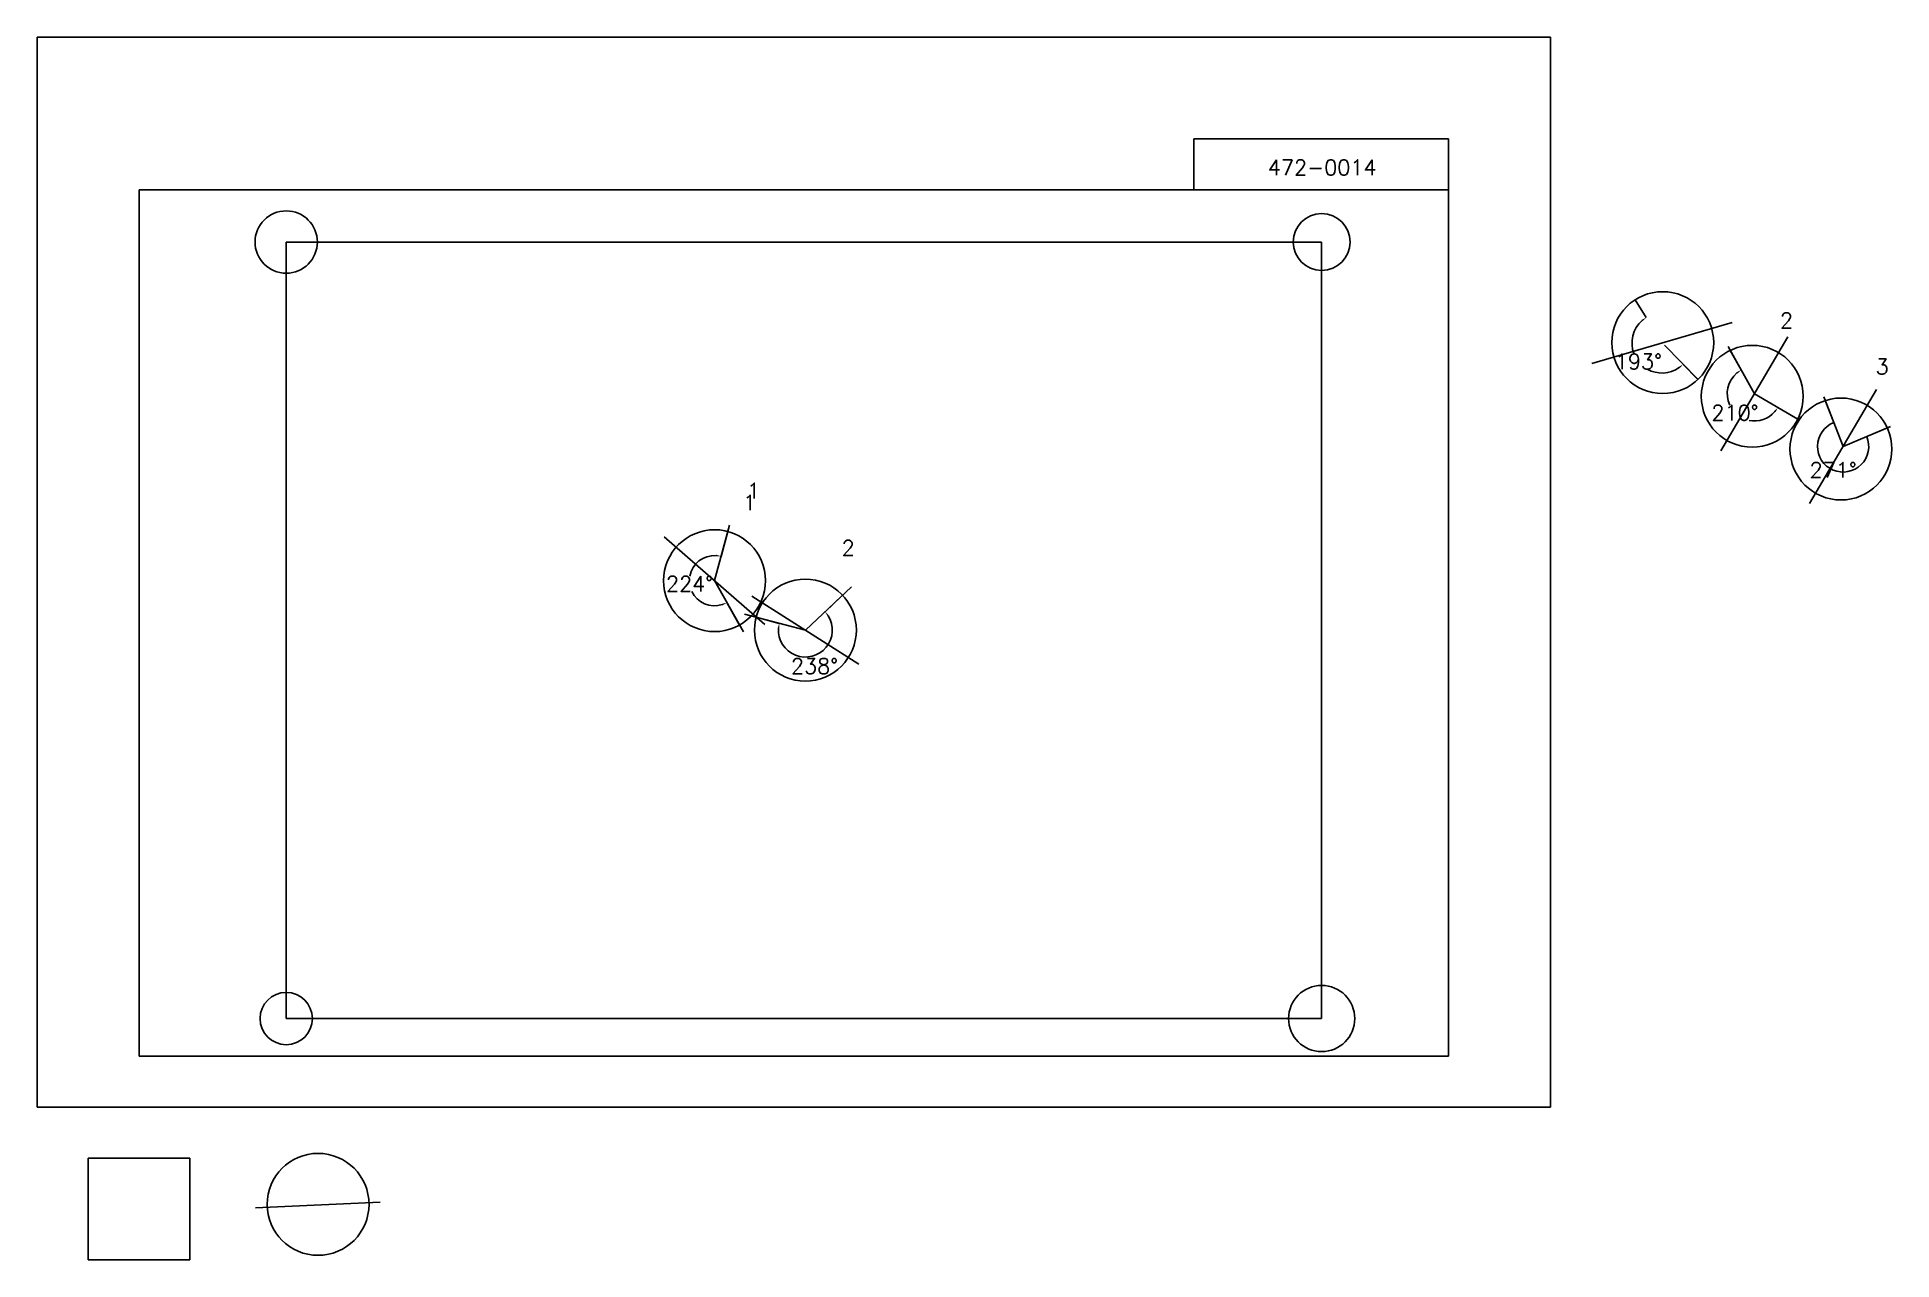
# Model space of a CAD drawing. Extents: x 0 to 1819984, y -150000 to 1050000.
import ezdxf

# ---------------------------------------------------------------- set-up
doc = ezdxf.new("R2010")
doc.units = 0
doc.header["$MEASUREMENT"] = 0
doc.layers.get('0').update_dxf_attribs({"linetype": 'CONTINUOUS'})
doc.layers.get('Defpoints').update_dxf_attribs({"linetype": 'CONTINUOUS'})
for name, color, linetype in [('_0-0_', 7, 'CONTINUOUS'), ('_0-1_V-nasSTD', 7, 'CONTINUOUS'), ('_0-2_番号', 7, 'CONTINUOUS'), ('ADD_LINE', 7, 'CONTINUOUS'), ('文字', 7, 'CONTINUOUS')]:
    doc.layers.add(name, color=color, linetype=linetype)
doc.layers.add('位置合わせ用', color=7, linetype='CONTINUOUS', plot=False)
doc.styles.get("Standard").update_dxf_attribs({"font": 'txt', "height": 15000, "bigfont": 'bigfont.shx'})
doc.dimstyles.get("Standard").update_dxf_attribs({"dimtxt": 0.18, "dimasz": 0.18, "dimexe": 0.18, "dimexo": 0.0625, "dimgap": 0.09, "dimtad": 0, "dimtih": 1, "dimtoh": 1, "dimdec": 4, "dimzin": 0, "dimdsep": 46, "dimtxsty": 'Standard', "dimcen": 0.09, "dimadec": 0, "dimazin": 0, "dimtfac": 1, "dimtdec": 4, "dimtofl": 0, "dimtmove": 0, "dimatfit": 3, "dimfxl": 1, "dimtolj": 1, "dimtzin": 0, "dimarcsym": 0})
picture_1 = doc.add_image_def('image1.jpg', size_in_pixel=(800, 600))

# ---------------------------------------------------------------- blocks, each defined once
blk = doc.blocks.new('-000-CCURVE_ORG002')
at = {"layer": '_0-0_', "color": 5, "linetype": 'Continuous'}
for p, q in [((30, -10), (10, -10)), ((10, -10), (10, -30)), ((30, -30), (30, -10)), ((10, -30), (30, -30))]:
    blk.add_line(p, q, dxfattribs=at)
blk = doc.blocks.new('-008-$$ATRU$$11$$背景色$$色$$0_0_0')
at = {"layer": '_0-2_番号'}
blk.add_blockref('-000-CCURVE_ORG002', (0, 0), dxfattribs=at)
blk = doc.blocks.new('*D27')
at = {"color": 0, "linetype": 'Continuous', "lineweight": -2}
for p, q in [((1568104, 792245), (1578880, 774840)), ((1629640, 714000), (1615070, 728792))]:
    blk.add_line(p, q, dxfattribs=at)
for start, end in [(131.496881, 201.309321), (240.743794, 304.832348)]:
    blk.add_arc((1594392, 749786), 29468, start, end, dxfattribs=at)
at = {"color": 0}
for points in [[(1575365, 771189), (1574370, 772526), (1578880, 774841)], [(1611756, 724957), (1610691, 726240), (1615070, 728792)]]:
    blk.add_solid(points, dxfattribs=at)
at = {"layer": 'Defpoints', "color": 0}
for p in [(1568104, 792245), (1565088, 746690), (1594392, 749786), (1629640, 714000)]:
    blk.add_point(p, dxfattribs=at)
at = {"color": 0, "linetype": 'Continuous', "insert": (1571223, 731578), "char_height": 15000, "attachment_point": 5}
blk.add_mtext('\\A1;193%%d', dxfattribs=at)
blk = doc.blocks.new('*D28')
at = {"color": 0, "linetype": 'Continuous', "lineweight": -2}
for p, q in [((1661270, 742552), (1672046, 723311)), ((1727583, 674939), (1708054, 686470))]:
    blk.add_line(p, q, dxfattribs=at)
for start, end in [(130.005432, 204.698825), (258.553097, 318.68482)]:
    blk.add_arc((1685082, 700035), 26678, start, end, dxfattribs=at)
at = {"color": 0}
for points in [[(1668405, 719784), (1667458, 721156), (1672046, 723311)], [(1705795, 681933), (1704445, 682911), (1708054, 686470)]]:
    blk.add_solid(points, dxfattribs=at)
at = {"layer": 'Defpoints', "color": 0}
for p in [(1661270, 742552), (1658755, 695717), (1685082, 700035), (1727583, 674939)]:
    blk.add_point(p, dxfattribs=at)
at = {"color": 0, "linetype": 'Continuous', "insert": (1666003, 681387), "char_height": 15000, "attachment_point": 5}
blk.add_mtext('\\A1;210%%d', dxfattribs=at)
blk = doc.blocks.new('*D31')
at = {"layer": 'ADD_LINE', "color": 0, "linetype": 'Continuous', "lineweight": -2}
for p, q in [((1754468, 693292), (1762933, 671691)), ((1815520, 666412), (1795295, 657972))]:
    blk.add_line(p, q, dxfattribs=at)
blk.add_arc((1772102, 648293), 25131, 111.399612, 22.651687, dxfattribs=at)
at = {"layer": 'ADD_LINE', "color": 0}
for points in [[(1762933, 671691), (1762933, 671692), (1762933, 671692)], [(1795295, 657972), (1795295, 657972), (1795295, 657972)]]:
    blk.add_solid(points, dxfattribs=at)
at = {"layer": 'Defpoints', "color": 0}
for p in [(1754468, 693293), (1815520, 666412), (1772102, 648293), (1781612, 625030)]:
    blk.add_point(p, dxfattribs=at)
at = {"layer": 'ADD_LINE', "color": 0, "linetype": 'Continuous', "insert": (1762293, 625154), "char_height": 15000, "attachment_point": 5}
blk.add_mtext('\\A1;271%%d', dxfattribs=at)
blk = doc.blocks.new('*D136')
at = {"color": 0, "linetype": 'Continuous', "lineweight": -2}
for p, q in [((677698, 564863), (671142, 540440)), ((689309, 473029), (676880, 495052))]:
    blk.add_line(p, q, dxfattribs=at)
for start, end in [(86.586569, 169.742989), (205.400484, 287.825694)]:
    blk.add_arc((664735, 516573), 24712, start, end, dxfattribs=at)
at = {"color": 0}
for points in [[(666073, 540418), (666340, 542063), (671142, 540440)], [(672634, 492284), (671966, 493811), (676881, 495052)]]:
    blk.add_solid(points, dxfattribs=at)
at = {"layer": 'Defpoints', "color": 0}
for p in [(677698, 564863), (643378, 529005), (664735, 516573), (689309, 473029)]:
    blk.add_point(p, dxfattribs=at)
at = {"color": 0, "linetype": 'Continuous', "insert": (640218, 513473), "char_height": 15000, "attachment_point": 5}
blk.add_mtext('\\A1;224%%d', dxfattribs=at)
blk = doc.blocks.new('*D137')
at = {"color": 0, "linetype": 'Continuous', "lineweight": -2}
for p, q in [((790344, 502231), (773148, 486112)), ((705472, 480615), (728284, 474686))]:
    blk.add_line(p, q, dxfattribs=at)
blk.add_arc((753864, 468038), 26430, 176.286187, 32.291331, dxfattribs=at)
at = {"color": 0}
for points in [[(728312, 469617), (726666, 469882), (728284, 474686)], [(776866, 482667), (775547, 481647), (773148, 486112)]]:
    blk.add_solid(points, dxfattribs=at)
at = {"layer": 'Defpoints', "color": 0}
for p in [(790344, 502231), (705472, 480615), (753864, 468038), (742556, 444148)]:
    blk.add_point(p, dxfattribs=at)
at = {"color": 0, "linetype": 'Continuous', "insert": (762855, 432734), "char_height": 15000, "attachment_point": 5}
blk.add_mtext('\\A1;238%%d', dxfattribs=at)

msp = doc.modelspace()

# ---------------------------------------------------------------- linework, layer by layer
at = {"layer": '_0-1_V-nasSTD', "color": 7, "linetype": 'Continuous'}
for p, q in [((1485000, 1050000), (0, 1050000)), ((0, 1050000), (0, 0)), ((1485000, 1050000), (0, 1050000)), ((0, 1050000), (0, 0)), ((1485000, 0), (1485000, 1050000)), ((1485000, 0), (1485000, 1050000)), ((1135000, 950000), (1135000, 900000)), ((1135000, 950000), (1385000, 950000)), ((1385000, 950000), (1385000, 900000)), ((1385000, 900000), (100000, 900000)), ((100000, 900000), (100000, 50000)), ((1385000, 50000), (1385000, 900000)), ((100000, 50000), (1385000, 50000)), ((0, 0), (1485000, 0)), ((0, 0), (1485000, 0))]:
    msp.add_line(p, q, dxfattribs=at)
at = {"layer": 'ADD_LINE', "color": 1, "linetype": 'Continuous'}
for p, q in [((1525489.26411, 729736.80972), (1663294.76411, 769835.80972)), ((1652183.75, 644122.25), (1717980.25, 755947.75)), ((1739204, 592380), (1805000.5, 704205.5)), ((615270.25, 559609), (714199.75, 473537)), ((701357.25, 501350.5), (806370.75, 434724.5)), ((214262.32302, -98799.56876), (336470.78129, -93322.43898))]:
    msp.add_line(p, q, dxfattribs=at)
at = {"layer": 'ADD_LINE', "color": 5, "linetype": 'Continuous'}
for p, q in [((1596753.25, 747633.75), (1629814.8632, 713821.27417)), ((1685082, 700035), (1659184.32722, 746275.9796)), ((1685082, 700035), (1729204.75, 673981.25)), ((1772102.25, 648292.75), (1753088.25, 696812.75)), ((1772102.25, 648292.75), (1818728.75, 667751.25)), ((664735, 516573), (679368.5, 571086.5)), ((664735, 516573), (693135, 466250)), ((753864, 468037.5), (799031, 510373)), ((753864, 468037.5), (694194, 483546))]:
    msp.add_line(p, q, dxfattribs=at)
at = {"layer": 'ADD_LINE', "color": 5, "linetype": 'ByBlock'}
for centre in [(1595122.531, 750173.16957), (1682964.15392, 697503.40947), (1769984.40392, 645761.15947), (664735, 516573), (753864, 468037.5), (275704.61091, -95468.83904)]:
    msp.add_circle(centre, 50000, dxfattribs=at)
at = {"layer": '位置合わせ用', "color": 5, "linetype": 'Continuous'}
for centre, radius in [((244424.4, 848880.595), 30579.2687), ((1260424.4, 848880.595), 27848.33235), ((244424.4, 86880.595), 25672.78835), ((1260424.4, 86880.595), 32483.49996)]:
    msp.add_circle(centre, radius, dxfattribs=at)

# ---------------------------------------------------------------- block references
at = {"layer": '_0-0_', "xscale": 5000, "yscale": 5000, "zscale": 5000}
msp.add_blockref('-008-$$ATRU$$11$$背景色$$色$$0_0_0', (0, 0), dxfattribs=at)

# ---------------------------------------------------------------- texts
at = {"layer": '文字', "linetype": 'Continuous'}
msp.add_text('472-0014', height=15000, dxfattribs=at).set_placement((1207639, 914575.5))
at = {"layer": '文字', "color": 5, "linetype": 'Continuous'}
for s, p in [('2', (1710202.25, 764419.75)), ('3', (1803921.25, 719176.25)), ('1', (692505.5, 585600.5)), ('1', (696598.5, 597299)), ('2', (789456, 541164.5))]:
    msp.add_text(s, height=15000, dxfattribs=at).set_placement(p)

# ---------------------------------------------------------------- dimensions: what is measured, and where the dimension line sits
at = {"color": 5, "linetype": 'Continuous'}
for base, center, p1, p2, picture, middle in [((1565087.53393, 746690.32692), (1594392.01411, 749786.30972), (1568104.28301, 792244.70716), (1629640.37756, 713999.72255), '*D27', (1571223.47133, 731577.62241)), ((1658755.37189, 695717.29916), (1685082, 700035), (1661270.03834, 742551.88724), (1727582.99975, 674938.86655), '*D28', (1666003.1859, 681387.40657)), ((643378.28598, 529005.21141), (664735, 516573), (677697.9786, 564863.38399), (689309.3735, 473028.76769), '*D136', (640218.47071, 513473.17649)), ((742556.09139, 444148.38186), (753864, 468037.5), (705471.74906, 480614.86256), (790344.3107, 502230.87555), '*D137', (762855.313, 432734.23814))]:
    dim = msp.add_angular_dim_3p(base=base, center=center, p1=p1, p2=p2, dimstyle='Standard', override={"dimasz": 5000, "dimtmove": 2}, dxfattribs=at)
    dim.commit()
    dim.dimension.update_dxf_attribs({"geometry": picture, "text_midpoint": middle})
at = {"layer": 'ADD_LINE', "color": 5, "linetype": 'Continuous'}
dim = msp.add_angular_dim_3p(base=(1781611.89489, 625030.08669), center=(1772102.25, 648292.75), p1=(1754467.74397, 693292.55187), p2=(1815520.42476, 666412.32907), dimstyle='Standard', override={"dimtmove": 2}, dxfattribs=at)
dim.commit()
dim.dimension.update_dxf_attribs({"geometry": '*D31', "text_midpoint": (1762292.86514, 625154.49351)})

# ---------------------------------------------------------------- pictures from other files: only their frames are drawn
image = msp.add_image(picture_1, insert=(244424.4, 86880.595), size_in_units=(1016000, 762000), dxfattribs=at)
image.dxf.flags = 7

doc.saveas('drawing.dxf')
